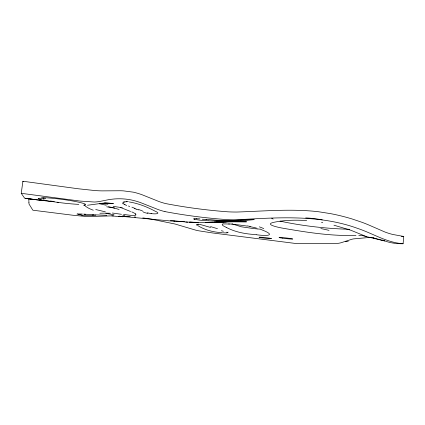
<?xml version="1.0" encoding="UTF-8"?>
<svg xmlns="http://www.w3.org/2000/svg" width="425" height="425" viewBox="0 0 425 425"><rect width="100%" height="100%" fill="white"/><g stroke="black" fill="none" stroke-linecap="round" stroke-linejoin="round"><path stroke-width="0.64" d="M383.483 240.38C389.667 243.01 396.419 243.828 403.091 243.753L403.75 236.459L392.96 234.504A76.766 68.223 77.6 0 1 386.213 232.48A89.192 79.061 76.6 0 1 384.513 231.837L368.804 225.006A190.899 173.033 -74.8 0 0 362.174 222.365L352.006 218.939A253.768 227.364 -69.5 0 0 330.411 213.61L318.814 211.793A207.82 188.227 -72.8 0 0 312.938 211.161C287.582 208.957 262.156 211.241 236.794 212.038A169.192 155.662 55.1 0 1 227.943 211.82C207.15 210.269 186.389 207.559 165.915 203.623A61.147 58.804 55.7 0 1 158.637 201.397L141.982 194.714A78.689 77.493 -43 0 0 133.392 192.174L123.468 190.873A92.438 90.573 -46.3 0 0 120.796 190.751L102.181 190.878A129.184 121.183 35.8 0 1 95.232 190.586L78.28 188.774L22.902 181.247L21.25 193.317L24.448 197.944L25.372 198.332A71.315 4.181 -82.8 0 0 25.447 198.273M227.572 232.693L226.743 232.183M196.876 224.389L197.327 224.299A14.439 1.673 16.8 0 1 198.321 224.31M222.897 223.901C220.288 224.952 225.186 226.7 226.158 227.317M124.567 201.854L126.969 201.726M77.228 213.95L77.01 214.179M253.778 219.656L245.969 220.463M194.113 218.753L195.479 218.684A10.45 0.664 6 0 1 196.477 218.705M77.334 213.934L82.344 214.025M213.026 222.068L205.456 222.514L206.816 222.535M87.486 205.254L104.619 202.953L113.438 203.474L104.624 202.927M95.853 215.188L92.241 215.353M355.975 235.37C330.985 236.284 305.963 232.236 281.408 227.943C279.533 227.534 264.467 224.671 272.882 222.525C283.948 220.038 295.407 219.863 306.68 220.559M224.528 221.776L207.087 222.535M218.689 222.084L229.176 221.643L246.58 221.818L216.235 221.813L234.43 221.664L213.791 222.126L229.176 221.643L224.724 221.77M130.215 216.601L120.477 216.702M349.621 229.298C326.267 228.613 302.855 226.036 280.001 221.117M224.899 221.829L226.398 221.749L225.68 221.733M216.463 221.956L224.166 221.845M236.815 220.873L210.46 220.851A15.056 1.36 2.9 0 1 208.505 220.793M403.75 236.459L401.418 236.481M106.431 215.252L106.787 215.247M253.98 219.449L225.006 220.687M184.519 221.701L171.477 221.064L122.039 216.378M106.075 215.252L94.536 214.848M198.252 222.546L189.561 222.142L205.525 222.551M113.587 215.82L90.557 216.5A92.283 88.469 30 0 1 84.787 216.367L72.298 215.172L32.852 210.205L29.07 204.112A45.99 2.332 -82.6 0 1 28.932 202.709M57.816 202.258L57.104 202.242M358.812 235.312L362.748 235.684L366.451 236.619L350.891 230.27L333.944 225.192M185.826 222.015L196.244 222.445M196.446 218.7L199.899 218.875M221.871 220.639L206.067 219.343M208.261 220.788L199.676 220.171L194.193 219.242M43.377 198.098L43.844 198.124M83.683 214.104L93.495 214.779M228.661 223.879L231.041 224.049M260.86 229.202L257.226 228.926M371.381 237.607L370.765 237.564A139.512 68.898 89.3 0 0 368.98 237.501L353.441 238.898A120.817 58.236 -89.5 0 0 351.852 239.259L341.078 242.739A106.431 46.846 -77.5 0 1 337.742 243.382L296.809 243.626L212.346 232.927L198.438 230.759A75.113 71.873 64.7 0 1 195.277 230.021L175.015 224.018L151.608 219.226A264.541 241.506 -48.7 0 0 142.752 217.898M221.935 232.65C213.377 232.209 204.808 230.095 197.556 225.42M119.563 216.649L111.844 215.895M256.599 234.759C268.016 236.337 276.585 235.37 261.024 229.532M82.232 215.071L79.029 214.667M170.436 220.447L187.653 222.185M234.483 224.368L246.978 226.042M25.017 198.401L43.398 200.653M123.585 214.561C124.015 214.168 139.15 217.287 135.336 213.961M101.803 203.32L107.886 204.25M50.628 201.62L49.762 201.514M121.869 207.607L122.294 207.666M34.691 199.516L25.372 198.332L43.207 200.616M121.019 207.501L113.199 206.401M121.47 214.296L112.365 213.015M21.25 193.317L80.314 201.094L94.318 202.029A40.253 39.111 26.5 0 0 99.519 201.503L107.86 199.824A61.997 61.253 -44.6 0 1 110.803 199.336L114.739 198.927A62.773 62.002 -44.5 0 1 127.861 199.373L129.157 199.575A56.658 56.095 -44.1 0 1 132.398 200.207A79.969 78.476 -43.6 0 1 140.34 202.523L157.675 209.382A61.147 58.974 56.7 0 0 164.964 211.607M403.091 243.753C386.718 242.627 372.757 233.394 357.537 228.368C318.591 214.195 276.436 217.669 235.933 219.81A169.192 156.097 55.4 0 1 227.072 219.619C206.252 218.137 185.47 215.464 164.964 211.602M119.005 216.591L118.628 216.532M151.029 213.536C154.148 214.168 162.462 214.152 154.737 210.986C146.779 206.757 138.247 203.416 129.317 201.971M42.468 200.462L42.038 200.387M321.502 222.418L322.766 222.652M106.223 205.238L99.801 203.825M105.384 211.852L95.71 209.53M149.706 213.318L147.305 212.808M200.743 224.639L210.646 227.455M249.815 226.541L256.45 228.055M41.416 200.271L39.998 199.952M366.292 236.587L384.588 240.933L371.312 237.347M99.774 203.819L99.206 203.665M223.332 231.248L221.356 230.722M142.71 211.517L143.262 211.692M120.408 207.432L130.602 211.491M382.394 239.992L382.936 240.183M136.446 209.275L134.252 208.409M233.213 224.251L241.32 226.791L253.714 228.592A13.377 0.807 6 0 0 257.125 228.894M232.831 224.092L232.066 223.773M129.71 206.555L128.424 206.013M273.137 219.056L271.639 218.211M226.217 227.348C234.504 231.768 243.785 233.686 253.082 234.409A13.387 0.675 6 0 0 256.472 234.717M124.982 204.489L124.387 204.191M22.902 181.247L23.157 181.735M28.804 198.618L28.932 202.698M134.401 216.962A264.541 241.506 -48.7 0 1 135.602 217.079M373.256 237.803A171.185 83.178 87.7 0 1 373.883 237.888M78.827 204.361A23.917 1.833 6.9 0 1 43.844 200.074M41.597 197.705A23.912 2.125 7.6 0 1 72.893 201.036A23.912 2.125 7.6 0 1 83.587 205.232M41.926 199.766A23.927 1.339 7.5 0 1 45.741 198.549M44.099 200.095A23.927 1.631 7.4 0 1 43.01 199.862M122.963 202.305A68.558 6.853 11.8 0 1 123.606 201.848M122.809 203.166A43.334 4.197 11.2 0 1 124.047 202.635M122.788 203.788A19.098 1.78 14.5 0 1 123.463 203.416M126.698 205.493A11.932 0.707 20.2 0 1 123.675 204.027M135.134 208.473A18.402 0.622 21.7 0 1 131.92 207.166M138.683 209.929A23.694 3.48 20.6 0 1 136.579 209.132M142.38 210.832A22.392 4.346 20.7 0 1 138.778 209.567M147.927 213.424A18.169 4.866 21.4 0 1 143.538 212.272M151.417 213.711A13.318 1.902 17.3 0 1 150.094 213.509M126.225 201.471A11.804 1.684 15.4 0 1 128.345 201.567M124.392 202.024A49.273 4.818 11.4 0 1 124.892 201.928M54.278 201.487A11.417 0.637 7.4 0 1 50.336 201.025M49.736 201.418A14.79 0.781 7.4 0 1 44.758 200.733M44.731 200.69A11.852 0.951 6.9 0 1 43.106 200.441M58.315 202.353A7.39 1.296 11.7 0 1 58.097 202.358M238.25 220.825A8.967 0.383 -2.6 0 1 236.922 220.857M240.747 220.713A10.636 0.494 -2.7 0 1 238.377 220.798M245.629 220.405A13.972 0.781 -2.8 0 1 240.832 220.655M252.02 219.683A14.487 0.409 -5.8 0 1 254.123 219.619M224.867 220.718A10.519 0.781 -1.4 0 1 221.659 220.665M202.3 219.236A14.615 0.319 4.8 0 1 206.364 219.56M194.411 219.263A14.248 0.93 6.1 0 1 193.949 218.732M345.435 241.628A59.612 11.034 -17.6 0 1 348.277 241.198M320.827 228.554A62.013 16.676 10.9 0 1 329.024 230.366M305.66 217.903A55.25 24.119 9.1 0 1 322.262 219.858M114.718 208.038A42.388 9.918 11.8 0 1 106.664 206.789M93.272 210.216A18.381 4.802 13.2 0 1 84.214 204.712M113.99 214.673A42.415 9.446 11.7 0 1 105.868 213.408M124.939 215.47A57.481 10.529 11.1 0 1 122.698 215.199M131.793 211.857A17.053 1.28 21.2 0 1 135.888 214.168M108.513 206.725A37.761 13.053 15.7 0 1 119.138 209.514M122.713 216.798A17.823 0.834 6 0 1 119.191 216.123M120.987 216.67A15.943 0.728 -1.9 0 1 119.988 216.623M173.867 221.053A27.928 0.494 7.2 0 1 174.569 221.143M92.135 215.597A17.908 3.363 -2.7 0 1 81.632 215.225M99.848 213.233A25.017 2.592 -2.9 0 1 110.33 213.254M93.994 214.917A13.239 0.547 3.3 0 1 92.735 214.827M84.145 214.264A40.433 1.355 6 0 1 85.526 214.354M80.814 214.768A15.087 0.717 5.7 0 1 78.035 214.274M198.071 224.219A12.511 1.551 17.4 0 1 200.387 224.48M196.823 225.218A11.358 1.317 17.1 0 1 197.455 224.591M227.481 232.682A13.217 0.908 7 0 1 222.535 232.773M228.183 232.146A13.345 0.776 10.6 0 1 227.184 232.278M217.462 228.671A24.018 1.525 17.5 0 1 210.534 226.583M223.04 223.927A13.818 1.657 8.9 0 1 223.539 223.869M223.996 223.948A14.609 1.456 7.3 0 1 229.41 224.113M259.34 226.854A46.638 17.6 -2.9 0 1 263.787 228.65M247.302 225.903A31.386 5.955 5.9 0 1 250.208 226.424M231.179 224.092A17.223 1.525 7 0 1 234.558 224.411M261.997 237.841A6.332 0.308 6.2 0 0 271.522 238.622A6.332 0.308 6.2 0 0 262.161 237.325A6.332 0.308 6.2 0 0 261.997 237.841M282.343 238.154A6.843 0.329 6.3 0 0 292.724 239.015A6.843 0.329 6.3 0 0 282.715 237.617A6.843 0.329 6.3 0 0 282.343 238.154"/></g></svg>
